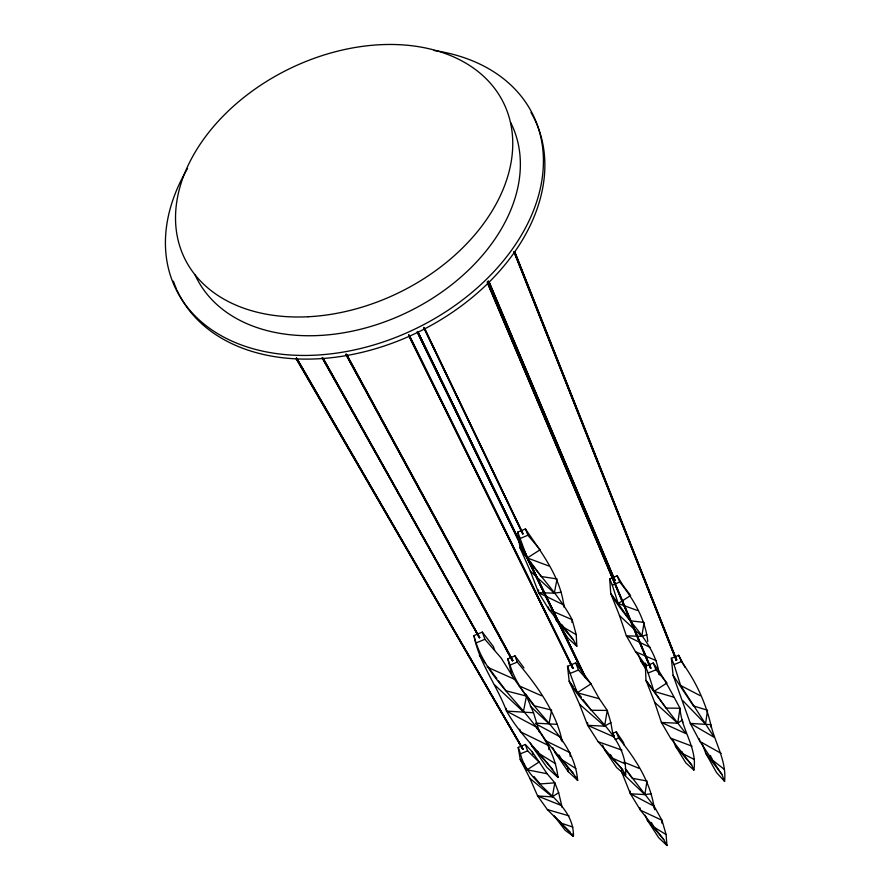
<?xml version="1.0" encoding="UTF-8"?>
<svg xmlns="http://www.w3.org/2000/svg" width="890" height="890" viewBox="0 0 890 890"><rect width="100%" height="100%" fill="white"/><g stroke="black" fill="none" stroke-linecap="round" stroke-linejoin="round"><path stroke-width="1.33" d="M693.866 770.095C697.526 747.945 681.406 729.911 680.005 708.251C671.616 692.731 663.829 677.179 653.216 663.006L645.395 666.243L645.984 680.405L654.662 702.31L661.415 722.457L670.571 738.122L691.652 764.944L693.866 770.095L685.89 762.919L675.477 746.165L672.996 739.768M676.089 660.046L676.623 659.824L676.089 660.046L513.919 251.781M650.968 668.09L488.098 282.686M614.211 736.308L612.999 733.816M614.456 580.58L614.99 580.358L614.456 580.58L488.51 282.297M661.771 823.05L661.982 820.291L654.161 806.273L625.147 768.626M572.682 668.279L573.282 668.034L572.682 668.279L408.766 335.741M296.136 358.358L522.986 749.369L296.804 358.292M523.086 533.766L424.497 328.121M512.262 660.591L512.785 660.369L512.262 660.591L345.81 354.264M322.647 358.536L479.51 637.696L323.181 358.303M571.881 622.332L572.17 619.696C558.297 593.385 535.969 572.76 519.971 547.728L517.769 532.131L525.445 528.927C541.71 553.068 560.834 577.287 564.026 607.158M479.132 637.34L479.721 637.318M558.653 792.656L552.301 796.85L537.638 795.994L529.928 778.427L520.238 759.448L518.202 747.444L525.334 744.496L532.187 751.739L547.116 773.733L554.859 782.855L558.653 792.656L562.113 807.33M524.544 764.777L520.238 759.448L527.058 769.794L539.051 762.051L527.625 750.848L525.334 744.496M682.697 722.613L682.408 719.954L677.713 723.214L661.415 722.457L685.99 733.649L666.087 708.095L645.984 680.405L653.983 691.374L667.01 682.953L656.019 669.758L653.216 663.006M567.509 666.31L577.243 692.743L590.993 683.887L575.73 662.905L567.509 666.31L569.188 681.195L579.524 704.212L587.656 725.339L598.169 741.737L622.611 769.728L625.648 775.068C627.828 734.84 586.321 713.324 569.188 681.195L573.271 686.591M659.212 674.731C655.463 641.924 625.87 620.92 610.729 593.441L618.183 603.509L630.587 595.555L623.089 585.52L617.159 575.808L609.717 578.901L610.729 593.441L619.485 615.546L626.36 635.816L635.482 651.714L646.24 665.82M517.769 532.131L527.292 557.952L540.163 549.753L527.892 535.246L525.445 528.927M575.73 662.905L578.489 670.014L590.993 683.887L599.281 698.728L607.28 710.42L610.852 722.658L604.577 726.14L587.656 725.339L587.645 722.613M520.205 538.461L527.892 535.246M473.947 635.594C487.531 691.074 551.388 719.287 557.986 777.471C542.411 754.175 520.35 735.763 506.566 711.088C496.909 685.322 479.076 662.961 473.947 635.594L482.336 632.111L493.349 646.507L494.695 650.312M650.134 647.386L626.36 635.816L641.801 636.328L644.115 622.41L630.242 620.775L618.183 603.509L612.287 585.131L619.74 582.038C633.502 599.081 645.439 619.34 647.775 641.512M476.495 642.78L484.905 639.287L501.192 658.077L514.353 679.181L526.468 696.08L533.522 712.756L539.507 732.325M511.939 675.61L507.778 658.867L514.987 655.874L523.965 667.901M552.812 747.789L555.16 752.64L568.232 771.663L577.643 780.385C573.794 732.759 523.12 708.796 510.048 665.086L517.268 662.093C536.803 685.545 555.927 711.188 562.302 741.704M570.234 673.43L578.489 670.014M701.899 742.994L705.759 753.307L716.55 772.565L724.571 781.387L721.89 774.433L699.952 741.492L690.328 723.414L673.085 675.288L671.36 658.3L678.692 655.274L685.178 667.467M654.662 702.31L677.713 723.214L680.005 708.251L666.087 708.095L653.983 691.374L648.165 673.007L656.019 669.758M711.21 727.364L710.81 724.66L690.328 723.414L714.236 737.354L680.65 685.5L674.019 664.607L681.362 661.57C695.268 680.205 705.503 702.077 710.81 724.66C715.326 743.662 726.752 761.072 724.571 781.387L723.548 778.872M572.315 834.119L573.46 836.355L554.058 815.718L565.15 830.281L573.46 836.355C574.017 799.632 528.115 787.394 520.461 753.797L527.625 750.848M612.743 733.316L616.258 731.869L623.445 742.405L624.124 744.975M615.168 739.523L618.695 738.077C635.238 758.436 650.457 781.576 654.206 808.109M646.874 634.692L641.801 636.328L619.485 615.546M561.089 592.217L554.325 593.152L538.606 592.729L530.362 571.235L519.971 547.728L527.314 557.685M651.102 793.791L644.85 794.603L630.398 793.78L621.053 770.495M506.299 708.373L506.566 711.088L533.522 712.756M535.724 723.169L557.307 724.349M527.058 769.794L547.116 773.733M577.243 692.743L599.281 698.728M561.434 805.528L537.638 795.994L547.383 809.577L569.044 815.874M653.983 691.374L673.563 697.104M572.882 827.099L560.644 822.95L547.383 809.577M598.169 741.737L621.965 750.125M618.183 603.509L637.44 610.484M527.292 557.952L548.796 565.962M670.571 738.122L692.053 746.187M623.868 762.118L638.998 768.326M635.482 651.714L656.531 660.792M518.77 685.701L541.598 695.758M587.656 725.339L614.278 737.042M487.153 667.077L514.353 679.181M625.481 763.976L612.453 758.124L610.418 754.575M538.55 589.948L538.606 592.729L564.082 605.122M538.049 728.688L546.093 740.958L570.012 752.673L570.223 756.489M694.311 759.459L683.042 753.808L681.762 751.46M680.65 685.5L700.33 695.713M630.265 791.099L630.398 793.78L654.161 806.273L654.751 809.789M535.624 723.759L560.077 736.864L561.523 740.658M506.566 711.088L536.592 727.141L537.593 729.455M721.111 753.352L699.952 741.492L699.318 738.834M554.025 615.068L556.139 619.963L567.965 638.108L576.809 646.229L576.231 634.681L563.203 627.083L549.03 609.639L538.606 592.729M645.128 815.151L647.319 820.124L658.633 837.635L666.922 845.5L666.098 834.575L653.961 827.133L640.466 810.2L630.398 793.78M555.716 763.82L538.995 753.507L537.605 751.182M575.863 768.515L561.701 759.626L546.093 740.958M724.315 769.383L712.823 760.394L710.331 755.532M529.928 778.427L552.301 796.85L554.859 782.855L540.019 783.945L534 776.492M625.648 775.068L616.67 767.603L604.755 750.092L602.552 745.041M579.524 704.212L604.577 726.14L607.28 710.42L591.26 710.287L583.084 699.518M530.362 571.235L554.325 593.152L557.062 578.956L541.187 576.498L529.761 561M494.462 684.744L523.398 711.855L526.468 696.08L506.043 690.829L498.545 680.872M530.295 706.126L549.03 723.793L551.589 710.098L534.478 705.848L525.623 693.966M622.143 772.921L644.85 794.603L647.019 781.008L632.256 778.283L625.959 769.572M570.301 832.228L560.644 822.95L559.254 820.669M682.719 700.564L705.514 724.115L707.539 710.231L693.432 705.926L673.085 675.288M604.755 750.092L622.611 769.728M530.34 743.061L531.564 745.497L552.768 769.539M555.16 752.64L573.316 773.51L577.643 780.385L575.93 776.959M556.139 619.963L573.471 639.932L576.809 646.229M675.477 746.165L691.652 764.944M647.319 820.124L663.706 839.515L666.922 845.5L665.854 843.175M638.297 654.506L640.8 660.959L646.073 667.266M573.316 773.51L561.701 759.626L558.987 754.998M573.471 639.932L561.89 624.747M663.706 839.515L653.961 827.133L651.324 822.427M705.759 753.307L721.89 774.433M574.907 688.738L581.448 697.36M479.365 655.452L485.206 663.183M487.709 666.51L496.876 678.669M531.564 745.497L546.961 767.436L557.986 777.471L556.74 775.045M640.8 660.959L645.639 668.935M296.359 358.169L522.986 749.369M296.092 358.592L522.775 749.38M296.637 358.136L523.142 749.224M323.326 358.726L479.699 637.54M322.403 357.702L479.51 637.696M322.102 357.736L479.265 637.718M346.978 355.066L512.785 660.369M346.444 354.209L512.762 660.558M346.232 354.376L512.607 660.703M345.965 354.398L512.395 660.714M645.294 663.161L646.596 665.575M409.356 335.252L573.271 668.256M408.655 334.629L573.082 668.412M408.81 335.486L572.848 668.435M417.655 331.469L585.587 677.479M612.865 733.683L614.078 736.186M417.788 331.848L585.709 677.802M612.988 734.005L614.2 736.497M417.566 332.037L585.542 677.946M417.288 332.059L584.596 676.389M417.121 331.914L582.149 671.583M417.822 331.614L585.72 677.602M424.241 328.143L522.73 533.455M423.829 327.375L522.908 533.922M424.041 328.31L522.686 533.933M678.692 655.274L681.362 661.57M487.186 282.041L650.568 668.256M487.531 283.165L650.412 668.112M671.36 658.3L674.019 664.607M489.177 282.008L614.99 580.358M489.011 281.874L614.979 580.547M488.41 281.118L614.812 580.692M488.143 281.151L614.601 580.703M487.486 282.008L650.801 668.245M617.159 575.808L619.74 582.038M609.717 578.901L612.287 585.131M645.395 666.243L648.165 673.007M514.643 251.481L676.623 659.824M514.62 251.714L676.611 660.013M514.398 251.892L676.456 660.169M514.109 251.926L676.233 660.169M616.258 731.869L618.695 738.077M514.987 655.874L517.268 662.093M507.778 658.867L510.048 665.086M482.336 632.111L484.905 639.287M518.202 747.444L520.461 753.797M519.727 729.244L520.505 731.858L548.563 745.52L548.896 749.569M532.187 751.739L532.932 754.275M666.098 834.575L661.982 820.291L640.466 810.2L639.788 807.586M576.231 634.681L572.17 619.696L549.03 609.639L548.396 607.047M567.475 767.558L568.232 771.663M610.852 722.658L612.899 734.339M658.967 672.028L659.39 674.598M530.985 112.485A198.181 140.687 -25.9 0 1 421.037 330.713A198.181 140.687 -25.9 0 1 176.988 290.162M176.42 288.905A198.181 140.687 -25.9 0 1 173.405 281.184M434.142 50.496A198.67 140.798 -25.9 0 1 524.344 229.998A198.67 140.798 -25.9 0 1 268.658 352.34A198.67 140.798 -25.9 0 1 187.545 168.488M510.649 122.497A175.241 124.144 -25.9 0 1 407.197 312.368A175.241 124.144 -25.9 0 1 194.943 274.587M308.107 316.751A177.422 124.611 -25.9 0 0 504.808 105.532A177.422 124.611 -25.9 0 0 219.485 119.916A177.422 124.611 -25.9 0 0 308.107 316.751"/></g></svg>
